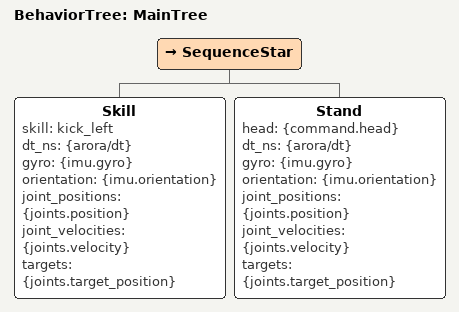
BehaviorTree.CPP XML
<root main_tree_to_execute="MainTree">
  <!-- A learned skill then a stand: kick with the left foot (0.5 s), then
       balance for good. -->
  <BehaviorTree ID="MainTree">
    <SequenceStar>
      <Skill skill="kick_left" dt_ns="{arora/dt}" gyro="{imu.gyro}" orientation="{imu.orientation}"
             joint_positions="{joints.position}" joint_velocities="{joints.velocity}"
             targets="{joints.target_position}" />
      <Stand head="{command.head}" dt_ns="{arora/dt}" gyro="{imu.gyro}" orientation="{imu.orientation}"
             joint_positions="{joints.position}" joint_velocities="{joints.velocity}"
             targets="{joints.target_position}" />
    </SequenceStar>
  </BehaviorTree>
</root>
